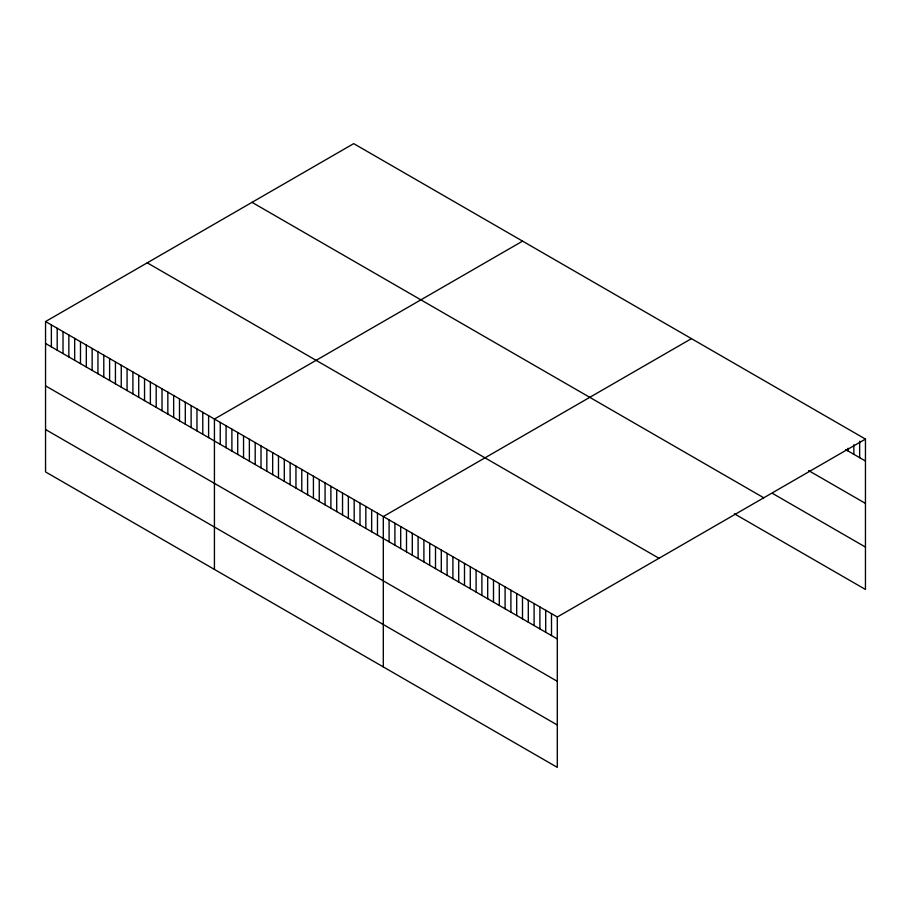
<?xml version="1.0" encoding="UTF-8"?>
<svg xmlns="http://www.w3.org/2000/svg" width="911" height="911" viewBox="0 0 911 911"><rect width="100%" height="100%" fill="white"/><g stroke="black" fill="none" stroke-linecap="round" stroke-linejoin="round"><path stroke-width="1.37" d="M45.55 321.549L557.293 616.998L557.293 767.369L45.55 471.909L45.55 321.549L353.707 143.631L865.45 439.091L865.45 589.451L734.38 513.781M522.584 241.13L214.427 419.049L214.427 569.409M691.46 338.63L383.303 516.548L383.303 666.909M557.293 616.998L865.45 439.091M845.727 449.635L865.45 461.012M808.615 470.588L865.45 503.396M772.653 493.489L865.45 547.067M252.017 202.344L763.76 497.793M147.24 262.835L658.983 558.284M45.55 343.481L557.293 638.93M45.55 385.865L557.293 681.314M45.55 429.525L557.293 724.985M859.654 441.22L859.654 457.664M853.846 444.727L853.846 454.316M848.05 448.235L848.05 450.968M551.497 613.65L551.497 635.582M545.7 610.302L545.7 632.234M539.893 606.954L539.893 628.886M534.097 603.606L534.097 625.538M528.3 600.258L528.3 622.19M522.493 596.91L522.493 618.842M516.696 593.562L516.696 615.494M510.9 590.214L510.9 612.146M505.093 586.866L505.093 608.799M499.296 583.518L499.296 605.439M493.5 580.17L493.5 602.091M487.692 576.822L487.692 598.743M481.896 573.475L481.896 595.395M476.1 570.127L476.1 592.048M470.292 566.767L470.292 588.7M464.496 563.419L464.496 585.352M458.7 560.071L458.7 582.004M452.904 556.723L452.904 578.656M447.096 553.376L447.096 575.308M441.3 550.028L441.3 571.96M435.504 546.68L435.504 568.612M429.696 543.332L429.696 565.264M423.9 539.984L423.9 561.916M418.103 536.636L418.103 558.568M412.296 533.288L412.296 555.22M406.5 529.94L406.5 551.872M400.703 526.592L400.703 548.524M394.896 523.244L394.896 545.177M389.099 519.896L389.099 541.829M377.473 513.189L377.473 535.11M371.654 509.818L371.654 531.751M365.835 506.459L365.835 528.391M360.004 503.1L360.004 525.032M354.185 499.74L354.185 521.661M348.366 496.37L348.366 518.302M342.536 493.01L342.536 514.943M336.717 489.651L336.717 511.583M330.887 486.292L330.887 508.213M325.068 482.921L325.068 504.853M319.249 479.562L319.249 501.494M313.418 476.202L313.418 498.135M307.599 472.843L307.599 494.764M301.78 469.472L301.78 491.405M295.95 466.113L295.95 488.045M290.131 462.754L290.131 484.686M284.3 459.395L284.3 481.315M278.481 456.024L278.481 477.956M272.662 452.665L272.662 474.597M266.832 449.305L266.832 471.238M261.013 445.946L261.013 467.867M255.194 442.575L255.194 464.508M249.363 439.216L249.363 461.148M243.544 435.857L243.544 457.789M237.714 432.497L237.714 454.43M231.895 429.138L231.895 451.059M226.076 425.767L226.076 447.7M220.246 422.408L220.246 444.34M208.608 415.689L208.608 437.61M202.777 412.319L202.777 434.251M196.958 408.959L196.958 430.892M191.128 405.6L191.128 427.532M185.309 402.241L185.309 424.162M179.49 398.87L179.49 420.802M173.659 395.511L173.659 417.443M167.84 392.151L167.84 414.084M162.021 388.792L162.021 410.713M156.191 385.421L156.191 407.354M150.372 382.062L150.372 403.994M144.542 378.703L144.542 400.635M138.723 375.343L138.723 397.264M132.904 371.973L132.904 393.905M127.073 368.613L127.073 390.546M121.254 365.254L121.254 387.186M115.435 361.895L115.435 383.816M109.605 358.524L109.605 380.456M103.786 355.165L103.786 377.097M97.955 351.805L97.955 373.738M92.136 348.446L92.136 370.378M86.317 345.075L86.317 367.008M80.487 341.716L80.487 363.648M74.668 338.357L74.668 360.289M68.849 334.997L68.849 356.93M63.018 331.638L63.018 353.559M57.199 328.267L57.199 350.2M51.369 324.908L51.369 346.84"/></g></svg>
